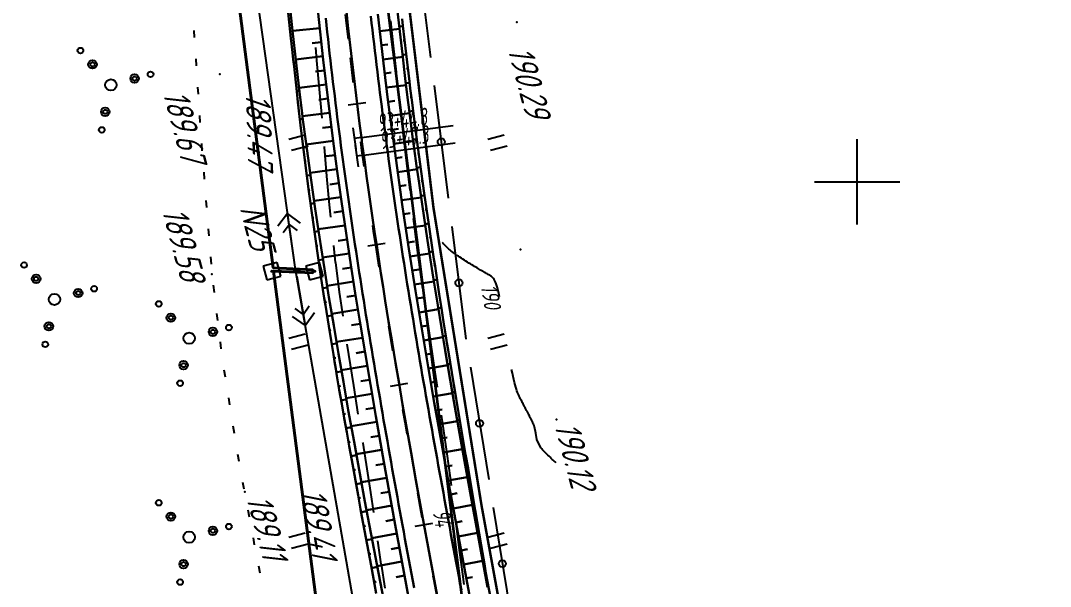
# Model space of a CAD drawing. Header units: millimetres. Extents: x -698 to 8131, y -704 to 4503.
# Drawn here: x 6388.2 to 6533.1, y 2403.9 to 2483.5 of the extents above; entities that cross this region are included whole.
import ezdxf

# ---------------------------------------------------------------- set-up
doc = ezdxf.new("R2010")
doc.units = ezdxf.units.MM
doc.linetypes.add('CONTI', pattern=[0])
doc.linetypes.add('STROT', pattern=[1.7, 0.5, -1.2])
for name, color, linetype, lineweight in [('10', 1, 'Continuous', 35), ('КОПИЯ_ОСЬ_13_ОТКОСЫ', 7, 'Continuous', 30), ('КОПИЯ_ОСЬ_ГРАНИЦЫ_ПОЛОС', 7, 'Continuous', 30), ('ОСЬ_ВЕРХ_ПОКРЫТИЯ_ГРАНИЦЫ_ПОЛОС', 7, 'Continuous', 30), ('ОСЬ_ВЕРХ_ПОКРЫТИЯ_ОСЬ', 1, 'Continuous', 30)]:
    doc.layers.add(name, color=color, linetype=linetype, lineweight=lineweight)
for name, color, linetype in [('_Ростелеком', 6, 'Continuous'), ('GOR_BDEFAULT', 212, 'CONTI'), ('NAD_MDEFAULT', 7, 'CONTI'), ('PI_OTDEFAULT', 172, 'CONTI'), ('PI_TTDEFAULT', 5, 'CONTI'), ('PLN_O', 7, 'CONTI'), ('SETKR', 2, 'CONTI'), ('SIT_LDEFAULT', 7, 'CONTI'), ('USLZNDEFAULT', 7, 'CONTI'), ('ZAPSKDEFAULT', 7, 'CONTI'), ('ОСЬ_ВЕРХ_ПОКРЫТИЯ_ОТКОСЫ', 7, 'Continuous'), ('ОСЬ_ВЕРХ_ПОКРЫТИЯ_ПИКЕТЫ', 1, 'Continuous'), ('ОСЬ_ВЕРХ_ПОКРЫТИЯ_РАЗБИВКА_КРИВ', 1, 'Continuous'), ('разметка', 7, 'Continuous')]:
    doc.layers.add(name, color=color, linetype=linetype)
doc.styles.add('eskd', font='isocpeui.ttf', dxfattribs={"width": 1.2})
doc.styles.add('SHRFT', font='isocpeui.ttf', dxfattribs={"width": 3.5})
doc.styles.get("Standard").update_dxf_attribs({"font": 'isocpeui.ttf'})
doc.styles.add('STYLE1', font='isocpeui.ttf', dxfattribs={"width": 0.9})
doc.linetypes.add('кабель_связи_проект.', pattern='A,10,-1,["/",STYLE1,S=3,R=0,X=0,Y=-1.5],-4.1', length=15.1)

# ---------------------------------------------------------------- blocks, each defined once
blk = doc.blocks.new('BL_333')
at = {"color": 0}
for p, q in [((0, -6), (0, 6)), ((-6, 0), (6, 0))]:
    blk.add_line(p, q, dxfattribs=at)
blk = doc.blocks.new('BL_2011')
at = {"color": 0}
for p, q in [((0, 0), (0, 2.4)), ((1.6, 0), (1.6, 2.4))]:
    blk.add_line(p, q, dxfattribs=at)
blk = doc.blocks.new('BL_2010')
at = {"color": 0}
for centre, radius in [((0, 5.78), 0.4), ((0, 3.46), 0.6), ((0, 3.46), 0.3), ((0, 0), 0.8), ((-3.46, -1.74), 0.6), ((-3.46, -1.74), 0.3), ((3.46, -1.74), 0.6), ((3.46, -1.74), 0.3), ((-5.78, -2.88), 0.4), ((5.78, -2.88), 0.4)]:
    blk.add_circle(centre, radius, dxfattribs=at)
blk = doc.blocks.new('BL_27')
at = {"color": 0}
for p, q in [((1, 1), (-1, 1)), ((-1, 1), (-1, -1)), ((1, -1), (1, 1)), ((-1, -1), (1, -1))]:
    blk.add_line(p, q, dxfattribs=at)
blk.add_circle((0, 0), 0.1, dxfattribs=at)

msp = doc.modelspace()

# ---------------------------------------------------------------- linework, layer by layer
at = {"layer": '10'}
for points in [[(6666.69, 1908.75), (6637.91, 1968.66), (6647.24, 1972.64), (6625.66, 2020.81), (6574.69, 2125.59), (6565.51, 2122.32), (6532.41, 2186.6), (6489.75, 2269.23), (6472.94, 2312.3), (6470.3, 2322.39), (6451.22, 2395.27), (6436.64, 2511.21), (6433.62, 2570.53), (6430.24, 2649.38)], [(6456.56, 2297.14), (6462, 2298.09), (6461.93, 2298.54), (6456.4, 2297.56), (6453.03, 2305.76), (6430.45, 2396.95), (6423.81, 2448.28), (6429.31, 2448.02), (6429.33, 2448.47), (6423.75, 2448.74), (6417.32, 2498.4), (6417.32, 2498.4), (6413.31, 2569.11), (6423.14, 2569.92), (6419.55, 2608.35)], [(6419.55, 2608.35), (6423.14, 2569.92), (6413.31, 2569.11), (6417.32, 2498.4), (6417.32, 2498.4), (6423.75, 2448.74), (6429.33, 2448.47), (6429.31, 2448.02), (6423.81, 2448.28), (6430.45, 2396.95), (6453.03, 2305.76), (6456.4, 2297.56), (6461.93, 2298.54), (6462, 2298.09), (6456.56, 2297.14), (6475.06, 2252.04)]]:
    msp.add_lwpolyline(points, dxfattribs=at)
at = {"layer": '_Ростелеком', "linetype": 'кабель_связи_проект.', "ltscale": 0.25}
msp.add_lwpolyline([(6672.52, 1911.19, 0.35, 0.35, 0), (6655.74, 1945.11, 0.35, 0.35, 0), (6643.12, 1970.84, 0.35, 0.35, 0), (6634.13, 1996.98, 0.35, 0.35, 0), (6619.46, 2027.85, 0.35, 0.35, 0), (6600.55, 2066.98, 0.35, 0.35, 0), (6586.81, 2094.74, 0.35, 0.35, 0), (6568.71, 2123.46, 0.35, 0.35, 0), (6553.88, 2153.14, 0.35, 0.35, 0), (6537.88, 2184.98, 0.35, 0.35, 0), (6524.26, 2212.44, 0.35, 0.35, 0), (6508.98, 2242.27, 0.35, 0.35, 0), (6496.85, 2266.47, 0.35, 0.35, 0), (6474.95, 2317.9, 0.35, 0.35, 0), (6465.47, 2351.54, 0.35, 0.35, 0), (6459.37, 2380.69, 0.35, 0.35, 0), (6453.06, 2415.3, 0.35, 0.35, 0), (6446.3, 2457.2, 0.35, 0.35, 0), (6441.7, 2495.22, 0.35, 0.35, 0), (6438.79, 2530.34, 0.35, 0.35, 0), (6435.76, 2573.92, 0.35, 0.35, 0), (6434.32, 2613.01, 0.35, 0.35, 0)], format="xyseb", dxfattribs=at)
at = {"layer": 'GOR_BDEFAULT', "color": 212, "elevation": 190, "flags": 128}
for points in [[(6455.59, 2444.64), (6455.49, 2445.12), (6455.39, 2445.54), (6455.29, 2445.91), (6455.2, 2446.22), (6455.11, 2446.5), (6455.01, 2446.73), (6454.92, 2446.92), (6454.84, 2447.09), (6454.75, 2447.22), (6454.66, 2447.34), (6454.56, 2447.43), (6454.47, 2447.51), (6454.38, 2447.58), (6454.28, 2447.64), (6454.18, 2447.7), (6454.08, 2447.76), (6453.97, 2447.82), (6453.86, 2447.89), (6453.74, 2447.95), (6453.62, 2448.02), (6453.5, 2448.1), (6453.37, 2448.17), (6453.23, 2448.26), (6453.09, 2448.34), (6452.94, 2448.43), (6452.78, 2448.52), (6452.62, 2448.62), (6452.45, 2448.72), (6452.28, 2448.82), (6452.09, 2448.93), (6451.9, 2449.05), (6451.7, 2449.17), (6451.5, 2449.29), (6451.29, 2449.42), (6451.08, 2449.55), (6450.86, 2449.68), (6450.65, 2449.82), (6450.44, 2449.96), (6450.22, 2450.09), (6450.02, 2450.23), (6449.81, 2450.37), (6449.61, 2450.5), (6449.42, 2450.64), (6449.24, 2450.77), (6449.06, 2450.9), (6448.9, 2451.02), (6448.75, 2451.15), (6448.6, 2451.27), (6448.47, 2451.38), (6448.34, 2451.49), (6448.23, 2451.6), (6448.12, 2451.7), (6448.02, 2451.8), (6447.93, 2451.89), (6447.85, 2451.98), (6447.78, 2452.06), (6447.71, 2452.14), (6447.65, 2452.2), (6447.6, 2452.27), (6447.55, 2452.32)], [(6463.54, 2421.31), (6463.42, 2421.41), (6463.3, 2421.52), (6463.16, 2421.65), (6463.02, 2421.78), (6462.87, 2421.92), (6462.72, 2422.07), (6462.56, 2422.21), (6462.4, 2422.37), (6462.24, 2422.52), (6462.09, 2422.67), (6461.94, 2422.82), (6461.79, 2422.97), (6461.66, 2423.11), (6461.53, 2423.25), (6461.42, 2423.38), (6460.82, 2424.58), (6460.72, 2425.45), (6460.53, 2426.34), (6460.51, 2426.4), (6460.49, 2426.47), (6460.47, 2426.53), (6460.44, 2426.59), (6460.42, 2426.65), (6460.39, 2426.71), (6460.36, 2426.78), (6460.33, 2426.84), (6460.3, 2426.91), (6460.27, 2426.97), (6460.24, 2427.04), (6460.21, 2427.11), (6460.17, 2427.18), (6460.14, 2427.25), (6460.1, 2427.32), (6460.07, 2427.39), (6460.03, 2427.46), (6459.99, 2427.54), (6459.95, 2427.62), (6459.91, 2427.69), (6459.87, 2427.77), (6459.83, 2427.86), (6459.79, 2427.94), (6459.74, 2428.02), (6459.7, 2428.11), (6459.65, 2428.2), (6459.61, 2428.29), (6459.56, 2428.38), (6459.51, 2428.47), (6459.46, 2428.56), (6459.41, 2428.66), (6459.36, 2428.76), (6459.31, 2428.86), (6459.25, 2428.96), (6459.2, 2429.07), (6459.14, 2429.17), (6459.08, 2429.28), (6459.02, 2429.39), (6458.96, 2429.51), (6458.9, 2429.62), (6458.84, 2429.74), (6458.78, 2429.86), (6458.71, 2429.99), (6458.64, 2430.11), (6458.58, 2430.24), (6458.51, 2430.37), (6458.44, 2430.51), (6458.36, 2430.66), (6458.29, 2430.82), (6458.21, 2431), (6458.13, 2431.2), (6458.05, 2431.42), (6457.97, 2431.67), (6457.88, 2431.95), (6457.79, 2432.26), (6457.7, 2432.61), (6457.6, 2433), (6457.51, 2433.43), (6457.4, 2433.92), (6457.3, 2434.45)]]:
    msp.add_lwpolyline(points, dxfattribs=at)
at = {"layer": 'PI_TTDEFAULT', "color": 5}
for p in [(6458.04, 2483.34, 190.29), (6416.22, 2476, 189.67), (6458.54, 2451.31, 190.08), (6415.11, 2447.86, 189.58), (6423.58, 2448.27, 189.59), (6463.59, 2427.41, 190.12), (6419.75, 2417.19, 189.11)]:
    msp.add_point(p, dxfattribs=at)
at = {"layer": 'PLN_O'}
for p, q in [((6443.9, 2494.25), (6445.89, 2478.37)), ((6446.39, 2474.41), (6448.38, 2458.53)), ((6448.88, 2454.56), (6450.87, 2438.68)), ((6451.51, 2434.75), (6454.07, 2418.96)), ((6454.71, 2415), (6457.27, 2399.21))]:
    msp.add_line(p, q, dxfattribs=at)
for centre in [(6447.39, 2466.47), (6449.88, 2446.62), (6452.79, 2426.85), (6455.99, 2407.1)]:
    msp.add_circle(centre, 0.5, dxfattribs=at)
at = {"layer": 'SIT_LDEFAULT', "color": 7}
for p, q in [((6426.89, 2448.49), (6418.7, 2506.88)), ((6412.58, 2482.17), (6412.65, 2481.17)), ((6440.63, 2480.4), (6440.29, 2483.51)), ((6429.68, 2479.76), (6429.86, 2477.94)), ((6441.08, 2476.27), (6440.63, 2480.4)), ((6412.84, 2478.18), (6412.91, 2477.18)), ((6429.86, 2477.94), (6430.23, 2473.87)), ((6413.11, 2474.19), (6413.18, 2473.19)), ((6430.23, 2473.87), (6430.58, 2469.8)), ((6413.37, 2470.2), (6413.44, 2469.2)), ((6442.55, 2463.48), (6442.05, 2467.77)), ((6413.65, 2466.22), (6413.73, 2465.22)), ((6430.91, 2465.81), (6430.92, 2465.73)), ((6430.92, 2465.73), (6431.26, 2461.66)), ((6443.02, 2459.66), (6442.55, 2463.48)), ((6413.97, 2462.23), (6414.05, 2461.23)), ((6431.26, 2461.66), (6431.63, 2457.59)), ((6414.29, 2458.24), (6414.37, 2457.24)), ((6431.63, 2457.59), (6431.8, 2455.85)), ((6425.78, 2456.41), (6424.42, 2454.61)), ((6426.75, 2449.48), (6425.78, 2456.41)), ((6427.59, 2455.05), (6425.78, 2456.41)), ((6425.15, 2453.7), (6426, 2454.83)), ((6426, 2454.83), (6427.13, 2453.98)), ((6443.59, 2455), (6443.51, 2455.69)), ((6444.12, 2450.89), (6443.59, 2455)), ((6414.6, 2454.25), (6414.68, 2453.25)), ((6432.22, 2451.87), (6432.49, 2449.47)), ((6414.92, 2450.27), (6415, 2449.27)), ((6444.68, 2446.76), (6444.12, 2450.89)), ((6432.5, 2449.47), (6433.05, 2445.3)), ((6423.58, 2448.27), (6427.58, 2448.26)), ((6436.06, 2395.9), (6426.89, 2448.49)), ((6427.06, 2447.5), (6428.26, 2440.61)), ((6415.3, 2446.28), (6415.42, 2445.29)), ((6444.81, 2445.77), (6444.67, 2446.76)), ((6433.05, 2445.3), (6433.53, 2441.96)), ((6427.99, 2442.19), (6426.83, 2443)), ((6428.8, 2443.34), (6427.99, 2442.19)), ((6415.79, 2442.31), (6415.91, 2441.32)), ((6426.41, 2441.91), (6428.26, 2440.61)), ((6428.26, 2440.61), (6429.57, 2442.46)), ((6445.91, 2438.25), (6445.39, 2441.83)), ((6416.28, 2438.34), (6416.4, 2437.35)), ((6434.12, 2438), (6434.34, 2436.55)), ((6446.54, 2434.04), (6445.91, 2438.25)), ((6434.34, 2436.55), (6435.03, 2432.19)), ((6416.82, 2434.38), (6416.98, 2433.39)), ((6446.86, 2431.92), (6446.54, 2434.04)), ((6435.03, 2432.19), (6435.68, 2428.13)), ((6417.45, 2430.43), (6417.61, 2429.44)), ((6447.73, 2426.12), (6447.45, 2427.98)), ((6418.08, 2426.48), (6418.24, 2425.49)), ((6448.24, 2422.56), (6447.73, 2426.12)), ((6436.32, 2424.17), (6436.34, 2424.04)), ((6436.34, 2424.04), (6436.91, 2420.46)), ((6418.72, 2422.52), (6418.9, 2421.54)), ((6448.7, 2419.18), (6448.24, 2422.56)), ((6436.91, 2420.46), (6437.42, 2417.1)), ((6419.45, 2418.59), (6419.63, 2417.61)), ((6448.84, 2418.08), (6448.7, 2419.18)), ((6437.42, 2417.1), (6437.84, 2414.29)), ((6420.18, 2414.66), (6420.36, 2413.68)), ((6449.53, 2412.39), (6449.32, 2414.1)), ((6449.96, 2409), (6449.53, 2412.39)), ((6420.91, 2410.72), (6421.09, 2409.74)), ((6438.41, 2410.33), (6438.91, 2407.01)), ((6450.41, 2405.62), (6449.96, 2409)), ((6421.68, 2406.8), (6421.88, 2405.82)), ((6438.92, 2407.01), (6439.45, 2403.65)), ((6450.62, 2404.18), (6450.41, 2405.62))]:
    msp.add_line(p, q, dxfattribs=at)
at = {"layer": 'КОПИЯ_ОСЬ_13_ОТКОСЫ'}
for points in [[(6429.65, 2488.53), (6430.2, 2483.29), (6430.79, 2478.04), (6431.47, 2472.3), (6432.19, 2466.57), (6432.76, 2462.33), (6433.35, 2458.1), (6434, 2453.62), (6434.68, 2449.15), (6435.3, 2445.18), (6435.93, 2441.22), (6436.67, 2436.76), (6437.42, 2432.31), (6438.18, 2427.86), (6439.31, 2421.44), (6440.82, 2413.06), (6443.54, 2398.3)], [(6441.06, 2486.46), (6441.92, 2478.82), (6442.33, 2475.38), (6442.66, 2472.73), (6442.89, 2470.96), (6443.37, 2467.2), (6443.59, 2465.56), (6443.93, 2463.11), (6444.27, 2460.66), (6444.7, 2457.71), (6445.47, 2452.57), (6446.26, 2447.42), (6446.89, 2443.5), (6447.94, 2437.12), (6449.03, 2430.76), (6450.23, 2423.89), (6451.73, 2415.56), (6453.9, 2403.78)], [(6441.06, 2486.46), (6441.92, 2478.82), (6442.33, 2475.38), (6442.66, 2472.73), (6442.89, 2470.96), (6443.37, 2467.2), (6443.59, 2465.56), (6443.93, 2463.11), (6444.27, 2460.66), (6444.7, 2457.71), (6445.47, 2452.57), (6446.26, 2447.42), (6446.89, 2443.5), (6447.94, 2437.12), (6449.03, 2430.76), (6450.23, 2423.89), (6451.73, 2415.56), (6453.9, 2403.78)], [(6425.8, 2485.1), (6426.23, 2481.08), (6426.45, 2479.07), (6426.57, 2478.07), (6426.68, 2477.06), (6427.06, 2473.55), (6427.22, 2472.04), (6427.69, 2468.02), (6428.14, 2464.34), (6428.24, 2463.5), (6428.77, 2459.49), (6429.31, 2455.48), (6430.01, 2450.48), (6430.3, 2448.48), (6430.92, 2444.49), (6431.09, 2443.5), (6431.56, 2440.51), (6431.89, 2438.52), (6432.22, 2436.53), (6432.38, 2435.54), (6432.56, 2434.54), (6432.72, 2433.55), (6433.05, 2431.57), (6433.23, 2430.57), (6433.4, 2429.58), (6433.74, 2427.6), (6434.1, 2425.62), (6434.44, 2423.64), (6434.8, 2421.66), (6435.69, 2416.72), (6436.05, 2414.75), (6436.23, 2413.76), (6436.41, 2412.77), (6436.6, 2411.78), (6436.96, 2409.81), (6437.33, 2407.84), (6437.51, 2406.85), (6438.26, 2402.92)], [(6426.06, 2486.14), (6426.48, 2482.12), (6426.98, 2477.61), (6427.51, 2473.09), (6427.78, 2470.88), (6427.94, 2469.58), (6428.33, 2466.57), (6429.08, 2461.06), (6429.66, 2457.06), (6430.26, 2453.07), (6430.49, 2451.57), (6430.96, 2448.58), (6431.6, 2444.6), (6432.26, 2440.62), (6432.93, 2436.65), (6433.62, 2432.68), (6434.32, 2428.72), (6435.12, 2424.27), (6436.66, 2415.87), (6438.14, 2407.99), (6440.84, 2393.83)], [(6426.06, 2486.14), (6426.48, 2482.12), (6426.98, 2477.61), (6427.51, 2473.09), (6427.78, 2470.88), (6427.94, 2469.58), (6428.33, 2466.57), (6429.08, 2461.06), (6429.66, 2457.06), (6430.26, 2453.07), (6430.49, 2451.57), (6430.96, 2448.58), (6431.6, 2444.6), (6432.26, 2440.62), (6432.93, 2436.65), (6433.62, 2432.68), (6434.32, 2428.72), (6435.12, 2424.27), (6436.66, 2415.87), (6438.14, 2407.99), (6440.84, 2393.83)], [(6438.47, 2484.43), (6438.98, 2479.98), (6439.51, 2475.54), (6439.9, 2472.38), (6440.26, 2469.62), (6440.85, 2465.19), (6441.96, 2457.32), (6442.85, 2451.41), (6443.78, 2445.52), (6444.71, 2439.87), (6445.66, 2434.22), (6446.42, 2429.8), (6447.29, 2424.89), (6448.53, 2418.02), (6450.24, 2408.69), (6453.99, 2388.65)], [(6441.9, 2483.8), (6442.01, 2482.82), (6442.22, 2480.85), (6442.45, 2478.88), (6442.92, 2474.95), (6443.04, 2473.97), (6443.28, 2472.01), (6443.53, 2470.04), (6444, 2466.45), (6444.37, 2463.67), (6444.99, 2459.26), (6445.63, 2454.85), (6446.21, 2450.93), (6446.37, 2449.95), (6446.52, 2448.97), (6446.8, 2447), (6447.12, 2445.04), (6447.41, 2443.08), (6447.57, 2442.1), (6447.73, 2441.12), (6448.04, 2439.16), (6448.2, 2438.18), (6448.36, 2437.2), (6449.16, 2432.29), (6449.49, 2430.33), (6449.81, 2428.37), (6450.16, 2426.41), (6450.48, 2424.44), (6450.82, 2422.48), (6451.16, 2420.52), (6452.16, 2414.62), (6452.99, 2409.7), (6453.51, 2406.75), (6453.68, 2405.77), (6454.79, 2399.88)], [(6430.29, 2482.49), (6426.49, 2482.08)], [(6438.74, 2482.06), (6441.51, 2482.38)], [(6442.02, 2482.75), (6441.48, 2482.69)], [(6426.18, 2481.59), (6426.54, 2481.63)], [(6442.23, 2480.76), (6442.05, 2480.74)], [(6426.4, 2479.6), (6426.52, 2479.62)], [(6430.51, 2480.5), (6429.24, 2480.36)], [(6438.97, 2480.08), (6439.89, 2480.18)], [(6430.73, 2478.52), (6426.93, 2478.08)], [(6439.2, 2478.09), (6441.97, 2478.42)], [(6442.46, 2478.77), (6441.94, 2478.71)], [(6426.62, 2477.62), (6426.98, 2477.66)], [(6430.96, 2476.53), (6429.7, 2476.38)], [(6442.7, 2476.79), (6442.52, 2476.77)], [(6426.83, 2475.63), (6426.95, 2475.64)], [(6439.44, 2476.1), (6440.36, 2476.22)], [(6427.05, 2473.64), (6427.44, 2473.68)], [(6431.2, 2474.54), (6427.39, 2474.09)], [(6439.69, 2474.12), (6442.45, 2474.46)], [(6442.93, 2474.8), (6442.41, 2474.74)], [(6431.44, 2472.56), (6430.17, 2472.4)], [(6439.94, 2472.13), (6440.86, 2472.25)], [(6443.18, 2472.82), (6443.01, 2472.8)], [(6427.27, 2471.65), (6427.4, 2471.67)], [(6431.68, 2470.57), (6427.88, 2470.1)], [(6440.19, 2470.15), (6442.94, 2470.51)], [(6443.43, 2470.83), (6442.91, 2470.77)], [(6427.5, 2469.66), (6427.93, 2469.71)], [(6427.73, 2467.68), (6427.87, 2467.7)], [(6431.93, 2468.59), (6430.67, 2468.43)], [(6440.45, 2468.17), (6441.37, 2468.29)], [(6443.69, 2468.85), (6443.51, 2468.83)], [(6432.19, 2466.6), (6428.39, 2466.11)], [(6440.72, 2466.18), (6443.46, 2466.55)], [(6443.95, 2466.87), (6443.43, 2466.8)], [(6427.97, 2465.69), (6428.44, 2465.75)], [(6444.21, 2464.88), (6444.04, 2464.86)], [(6428.22, 2463.71), (6428.37, 2463.73)], [(6432.45, 2464.62), (6431.19, 2464.45)], [(6440.99, 2464.2), (6441.9, 2464.33)], [(6432.72, 2462.64), (6428.93, 2462.12)], [(6441.27, 2462.22), (6444, 2462.61)], [(6444.48, 2462.9), (6443.97, 2462.83)], [(6428.47, 2461.72), (6428.98, 2461.79)], [(6432.99, 2460.66), (6431.73, 2460.48)], [(6441.55, 2460.24), (6442.46, 2460.37)], [(6444.76, 2460.92), (6444.59, 2460.9)], [(6428.73, 2459.74), (6428.9, 2459.76)], [(6445.03, 2458.94), (6444.53, 2458.87)], [(6429, 2457.76), (6429.54, 2457.83)], [(6433.27, 2458.68), (6429.5, 2458.15)], [(6441.83, 2458.26), (6444.56, 2458.65)], [(6433.55, 2456.7), (6432.3, 2456.52)], [(6442.11, 2456.28), (6443.03, 2456.42)], [(6445.32, 2456.96), (6445.15, 2456.94)], [(6429.27, 2455.78), (6429.45, 2455.8)], [(6433.84, 2454.72), (6430.09, 2454.17)], [(6442.41, 2454.31), (6445.14, 2454.72)], [(6445.61, 2454.98), (6445.11, 2454.91)], [(6429.55, 2453.8), (6430.13, 2453.88)], [(6429.82, 2451.82), (6430.02, 2451.84)], [(6434.13, 2452.74), (6432.89, 2452.55)], [(6442.71, 2452.33), (6443.62, 2452.47)], [(6445.9, 2453), (6445.74, 2452.98)], [(6434.43, 2450.76), (6430.7, 2450.2)], [(6443.02, 2450.35), (6445.74, 2450.77)], [(6446.2, 2451.03), (6445.71, 2450.95)], [(6430.1, 2449.84), (6430.75, 2449.93)], [(6434.74, 2448.79), (6433.49, 2448.59)], [(6446.51, 2449.05), (6446.34, 2449.03)], [(6430.4, 2447.86), (6430.61, 2447.89)], [(6443.33, 2448.38), (6444.23, 2448.52)], [(6430.71, 2445.88), (6431.38, 2445.99)], [(6435.04, 2446.81), (6431.34, 2446.23)], [(6443.64, 2446.4), (6446.36, 2446.83)], [(6446.79, 2447.07), (6446.33, 2447)], [(6435.35, 2444.83), (6434.12, 2444.64)], [(6443.96, 2444.43), (6444.86, 2444.57)], [(6447.11, 2445.1), (6446.95, 2445.07)], [(6431.02, 2443.91), (6431.24, 2443.94)], [(6447.41, 2443.12), (6446.96, 2443.05)], [(6431.34, 2441.93), (6432.03, 2442.04)], [(6435.67, 2442.86), (6431.99, 2442.27)], [(6444.28, 2442.45), (6446.99, 2442.9)], [(6435.99, 2440.88), (6434.76, 2440.68)], [(6444.6, 2440.48), (6445.51, 2440.63)], [(6447.73, 2441.14), (6447.58, 2441.12)], [(6431.65, 2439.96), (6431.88, 2440)], [(6436.31, 2438.91), (6432.65, 2438.31)], [(6444.93, 2438.51), (6447.64, 2438.96)], [(6448.04, 2439.17), (6447.61, 2439.1)], [(6431.98, 2437.98), (6432.69, 2438.1)], [(6448.36, 2437.2), (6448.22, 2437.17)], [(6432.3, 2436.01), (6432.54, 2436.05)], [(6436.64, 2436.94), (6435.42, 2436.74)], [(6445.26, 2436.53), (6446.17, 2436.69)], [(6436.97, 2434.96), (6433.33, 2434.35)], [(6445.6, 2434.56), (6448.3, 2435.02)], [(6448.68, 2435.22), (6448.27, 2435.15)], [(6432.64, 2434.04), (6433.37, 2434.16)], [(6437.3, 2432.99), (6436.09, 2432.79)], [(6449, 2433.25), (6448.87, 2433.22)], [(6432.97, 2432.07), (6433.21, 2432.11)], [(6445.94, 2432.59), (6446.84, 2432.75)], [(6433.31, 2430.1), (6434.05, 2430.23)], [(6437.64, 2431.02), (6434.02, 2430.4)], [(6446.28, 2430.62), (6448.97, 2431.09)], [(6449.33, 2431.27), (6448.95, 2431.21)], [(6437.98, 2429.05), (6436.77, 2428.84)], [(6446.63, 2428.65), (6447.52, 2428.81)], [(6449.66, 2429.3), (6449.53, 2429.28)], [(6433.65, 2428.12), (6433.9, 2428.17)], [(6438.32, 2427.08), (6434.73, 2426.45)], [(6446.97, 2426.68), (6449.66, 2427.15)], [(6450, 2427.33), (6449.64, 2427.27)], [(6434, 2426.16), (6434.76, 2426.29)], [(6434.34, 2424.18), (6434.6, 2424.23)], [(6438.67, 2425.11), (6437.47, 2424.9)], [(6447.32, 2424.71), (6448.22, 2424.87)], [(6450.33, 2425.36), (6450.21, 2425.34)], [(6439.01, 2423.14), (6435.44, 2422.51)], [(6447.68, 2422.74), (6450.35, 2423.22)], [(6450.66, 2423.39), (6450.33, 2423.33)], [(6434.7, 2422.22), (6435.47, 2422.36)], [(6451.01, 2421.42), (6450.9, 2421.4)], [(6435.05, 2420.25), (6435.31, 2420.29)], [(6439.36, 2421.17), (6438.17, 2420.96)], [(6448.03, 2420.77), (6448.92, 2420.93)], [(6435.41, 2418.28), (6436.19, 2418.42)], [(6439.72, 2419.2), (6436.17, 2418.56)], [(6448.39, 2418.81), (6451.06, 2419.29)], [(6451.34, 2419.44), (6451.04, 2419.39)], [(6440.07, 2417.23), (6438.89, 2417.02)], [(6448.75, 2416.84), (6449.64, 2417)], [(6451.67, 2417.47), (6451.57, 2417.45)], [(6435.76, 2416.31), (6436.03, 2416.36)], [(6452.01, 2415.5), (6451.75, 2415.46)], [(6436.13, 2414.34), (6436.92, 2414.49)], [(6440.42, 2415.27), (6436.9, 2414.63)], [(6449.11, 2414.87), (6451.77, 2415.36)], [(6440.78, 2413.3), (6439.6, 2413.09)], [(6449.47, 2412.9), (6450.36, 2413.07)], [(6452.34, 2413.53), (6452.26, 2413.51)], [(6436.48, 2412.38), (6436.75, 2412.43)], [(6441.14, 2411.33), (6437.63, 2410.68)], [(6449.83, 2410.94), (6452.49, 2411.43)], [(6452.68, 2411.56), (6452.47, 2411.52)], [(6436.85, 2410.41), (6437.66, 2410.56)], [(6437.21, 2408.44), (6437.48, 2408.5)], [(6441.5, 2409.36), (6440.33, 2409.15)], [(6450.19, 2408.97), (6451.08, 2409.13)], [(6453.02, 2409.58), (6452.95, 2409.57)], [(6441.86, 2407.4), (6438.38, 2406.75)], [(6450.56, 2407), (6453.21, 2407.5)], [(6453.36, 2407.61), (6453.2, 2407.59)], [(6437.58, 2406.48), (6438.4, 2406.63)], [(6442.23, 2405.43), (6441.06, 2405.22)], [(6453.71, 2405.64), (6453.65, 2405.63)], [(6437.95, 2404.51), (6438.23, 2404.57)], [(6450.93, 2405.04), (6451.81, 2405.2)]]:
    msp.add_lwpolyline(points, dxfattribs=at)
at = {"layer": 'КОПИЯ_ОСЬ_ГРАНИЦЫ_ПОЛОС'}
msp.add_lwpolyline([(6450.22, 2403.37), (6450.03, 2404.35), (6449.85, 2405.32), (6449.67, 2406.3), (6449.49, 2407.28), (6449.31, 2408.26), (6449.13, 2409.24), (6448.94, 2410.21), (6448.76, 2411.19), (6448.58, 2412.17), (6448.4, 2413.15), (6448.22, 2414.13), (6448.04, 2415.11), (6447.87, 2416.08), (6447.69, 2417.06), (6447.51, 2418.04), (6447.33, 2419.02), (6447.15, 2420), (6446.98, 2420.97), (6446.8, 2421.95), (6446.63, 2422.93), (6446.45, 2423.91), (6446.28, 2424.89), (6446.1, 2425.87), (6445.93, 2426.84), (6445.76, 2427.82), (6445.58, 2428.8), (6445.41, 2429.78), (6445.24, 2430.76), (6445.07, 2431.74), (6444.9, 2432.71), (6444.73, 2433.69), (6444.57, 2434.67), (6444.4, 2435.65), (6444.23, 2436.63), (6444.07, 2437.61), (6443.9, 2438.59), (6443.74, 2439.57), (6443.58, 2440.55), (6443.42, 2441.53), (6443.26, 2442.51), (6443.1, 2443.48), (6442.94, 2444.46), (6442.78, 2445.44), (6442.62, 2446.42), (6442.47, 2447.4), (6442.31, 2448.38), (6442.16, 2449.36), (6442, 2450.34), (6441.85, 2451.32), (6441.7, 2452.3), (6441.55, 2453.28), (6441.4, 2454.26), (6441.26, 2455.25), (6441.11, 2456.23), (6440.97, 2457.21), (6440.82, 2458.19), (6440.68, 2459.17), (6440.54, 2460.15), (6440.4, 2461.13), (6440.26, 2462.11), (6440.13, 2463.1), (6439.99, 2464.08), (6439.86, 2465.06), (6439.75, 2465.88), (6439.64, 2466.7), (6439.53, 2467.52), (6439.4, 2468.5), (6439.27, 2469.48), (6439.14, 2470.46), (6439.02, 2471.44), (6438.89, 2472.42), (6438.77, 2473.4), (6438.65, 2474.38), (6438.53, 2475.36), (6438.41, 2476.34), (6438.29, 2477.32), (6438.17, 2478.3), (6438.05, 2479.28), (6437.94, 2480.26), (6437.83, 2481.24), (6437.71, 2482.22), (6437.6, 2483.2), (6437.49, 2484.18)], dxfattribs=at)
at = {"layer": 'ОСЬ_ВЕРХ_ПОКРЫТИЯ_ГРАНИЦЫ_ПОЛОС'}
for points in [[(6429.65, 2488.53), (6430.2, 2483.29), (6430.79, 2478.04), (6431.47, 2472.3), (6432.19, 2466.57), (6432.76, 2462.33), (6433.35, 2458.1), (6434, 2453.62), (6434.68, 2449.15), (6435.3, 2445.18), (6435.93, 2441.22), (6436.67, 2436.76), (6437.42, 2432.31), (6438.18, 2427.86), (6439.31, 2421.44), (6440.82, 2413.06), (6443.54, 2398.3)], [(6443.56, 2403.68), (6443.38, 2404.67), (6443.2, 2405.65), (6443.01, 2406.64), (6442.83, 2407.62), (6442.65, 2408.6), (6442.47, 2409.59), (6442.29, 2410.57), (6442.11, 2411.56), (6441.93, 2412.54), (6441.75, 2413.52), (6441.57, 2414.51), (6441.4, 2415.49), (6441.22, 2416.48), (6441.04, 2417.46), (6440.86, 2418.45), (6440.69, 2419.43), (6440.51, 2420.42), (6440.33, 2421.4), (6440.16, 2422.39), (6439.98, 2423.38), (6439.81, 2424.36), (6439.64, 2425.35), (6439.46, 2426.34), (6439.29, 2427.32), (6439.12, 2428.31), (6438.95, 2429.3), (6438.78, 2430.28), (6438.61, 2431.27), (6438.44, 2432.26), (6438.27, 2433.25), (6438.11, 2434.23), (6437.94, 2435.22), (6437.77, 2436.21), (6437.61, 2437.2), (6437.44, 2438.19), (6437.28, 2439.18), (6437.12, 2440.16), (6436.96, 2441.15), (6436.8, 2442.14), (6436.64, 2443.13), (6436.48, 2444.12), (6436.32, 2445.11), (6436.17, 2446.1), (6436.01, 2447.09), (6435.86, 2448.09), (6435.7, 2449.08), (6435.55, 2450.07), (6435.4, 2451.06), (6435.25, 2452.05), (6435.1, 2453.04), (6434.95, 2454.04), (6434.81, 2455.03), (6434.66, 2456.02), (6434.52, 2457.01), (6434.37, 2458.01), (6434.23, 2459), (6434.09, 2459.99), (6433.95, 2460.99), (6433.82, 2461.98), (6433.68, 2462.98), (6433.55, 2463.97), (6433.41, 2464.97), (6433.28, 2465.96), (6433.15, 2466.96), (6433.02, 2467.95), (6432.89, 2468.95), (6432.77, 2469.94), (6432.64, 2470.94), (6432.52, 2471.94), (6432.4, 2472.93), (6432.28, 2473.93), (6432.16, 2474.93), (6432.04, 2475.92), (6431.92, 2476.92), (6431.81, 2477.92), (6431.69, 2478.91), (6431.58, 2479.91), (6431.47, 2480.91), (6431.36, 2481.9), (6431.25, 2482.9), (6431.14, 2483.9)], [(6438.47, 2484.43), (6438.98, 2479.98), (6439.51, 2475.54), (6439.9, 2472.38), (6440.26, 2469.62), (6440.85, 2465.19), (6441.96, 2457.32), (6442.85, 2451.41), (6443.78, 2445.52), (6444.71, 2439.87), (6445.66, 2434.22), (6446.42, 2429.8), (6447.29, 2424.89), (6448.53, 2418.02), (6450.24, 2408.69), (6453.99, 2388.65)]]:
    msp.add_lwpolyline(points, dxfattribs=at)
at = {"layer": 'ОСЬ_ВЕРХ_ПОКРЫТИЯ_ОСЬ'}
msp.add_lwpolyline([(6434.06, 2484.81), (6434.27, 2482.84), (6434.49, 2480.87), (6434.71, 2478.9), (6434.94, 2476.93), (6435.18, 2474.96), (6435.41, 2472.99), (6435.66, 2471.02), (6435.91, 2469.05), (6436.16, 2467.09), (6436.16, 2467.09, 0.0009), (6436.49, 2464.59), (6436.49, 2464.59), (6436.62, 2463.61), (6436.89, 2461.66), (6437.16, 2459.71), (6437.44, 2457.75), (6437.72, 2455.8), (6438.01, 2453.85), (6438.31, 2451.9), (6438.6, 2449.95), (6438.9, 2448), (6439.21, 2446.06), (6439.52, 2444.11), (6439.99, 2441.19), (6440.47, 2438.27), (6440.96, 2435.35), (6441.45, 2432.44), (6441.95, 2429.52), (6442.46, 2426.61), (6443.15, 2422.72), (6443.84, 2418.84), (6444.72, 2413.99), (6445.78, 2408.17), (6448.11, 2395.57)], format="xyb", dxfattribs=at)
at = {"layer": 'ОСЬ_ВЕРХ_ПОКРЫТИЯ_ОТКОСЫ'}
msp.add_lwpolyline([(6439.51, 2475.57), (6439.51, 2475.54), (6439.9, 2472.38), (6440.26, 2469.62), (6440.85, 2465.19), (6441.96, 2457.32), (6442.85, 2451.41), (6443.78, 2445.52), (6444.71, 2439.87), (6445.66, 2434.22), (6446.42, 2429.8), (6447.29, 2424.89), (6448.53, 2418.02), (6450.24, 2408.69), (6453.99, 2388.65)], dxfattribs=at)
at = {"layer": 'ОСЬ_ВЕРХ_ПОКРЫТИЯ_ПИКЕТЫ'}
for p, q in [((6434.31, 2471.69), (6436.79, 2472)), ((6437.05, 2451.85), (6439.52, 2452.22)), ((6440.25, 2432.08), (6442.71, 2432.5)), ((6443.74, 2412.37), (6446.2, 2412.82)), ((6443.74, 2412.37), (6446.2, 2412.82))]:
    msp.add_line(p, q, dxfattribs=at)
at = {"layer": 'ОСЬ_ВЕРХ_ПОКРЫТИЯ_РАЗБИВКА_КРИВ'}
for p, q in [((6434.97, 2468.44), (6435.36, 2465.47)), ((6436.16, 2467.09), (6449.05, 2468.77)), ((6436.16, 2467.09), (6435.17, 2466.96)), ((6436.49, 2464.59), (6449.37, 2466.32)), ((6435.3, 2465.94), (6435.7, 2462.97)), ((6436.49, 2464.59), (6435.5, 2464.46))]:
    msp.add_line(p, q, dxfattribs=at)
at = {"layer": 'разметка', "linetype": 'STROT', "lineweight": 30, "ltscale": 7}
msp.add_lwpolyline([(6424, 2664.58), (6427.83, 2578.04, 0.00256), (6430.11, 2531.85, 0.014826), (6434.62, 2478.29, 0.010268), (6438.13, 2452.28, 0.009124), (6446.96, 2401.8, 0.030208), (6464.07, 2325.5, 0.031045), (6482.56, 2278.54, 0.007877), (6500.41, 2241.59), (6597.29, 2046.24, -0.002974), (6607.74, 2024.86), (6661.14, 1913.88, -0.030398), (6679.8, 1870.06), (6707.86, 1794.65, 0.046344), (6739.83, 1725.56), (6778.23, 1656.98, -0.011361), (6820.82, 1576.7), (6851.8, 1514.95, -0.022225), (6868.88, 1478.19, -0.0221), (6881.77, 1439.92, -0.002395), (6890.45, 1411.13, -0.036323), (6905.95, 1344.28, -0.038365), (6909.42, 1253.17)], format="xyb", dxfattribs=at)

# ---------------------------------------------------------------- block references
at = {"layer": 'SETKR', "color": 82}
msp.add_blockref('BL_333', (6505.93, 2460.83), dxfattribs=at)
at = {"layer": 'USLZNDEFAULT', "color": 7, "rotation": 285}
for p in [(6423.58, 2448.27), (6429.57, 2448.26)]:
    msp.add_blockref('BL_27', p, dxfattribs=at)
at = {"layer": 'ZAPSKDEFAULT', "color": 7, "rotation": 285}
for name, p in [('BL_2010', (6400.91, 2474.49)), ('BL_2011', (6425.93, 2466.83)), ('BL_2011', (6453.93, 2466.83)), ('BL_2010', (6392.97, 2444.3)), ('BL_2010', (6411.93, 2438.83)), ('BL_2011', (6425.93, 2438.83)), ('BL_2011', (6453.93, 2438.83)), ('BL_2010', (6411.93, 2410.83)), ('BL_2011', (6425.93, 2410.83)), ('BL_2011', (6453.93, 2410.83))]:
    msp.add_blockref(name, p, dxfattribs=at)

# ---------------------------------------------------------------- texts
at = {"layer": 'GOR_BDEFAULT', "color": 212, "style": 'SHRFT', "width": 0.75}
msp.add_text('190', height=2.362, rotation=279.4903, dxfattribs=at).set_placement((6452.94, 2446.15, 190))
at = {"layer": 'NAD_MDEFAULT', "color": 7, "style": 'eskd', "oblique": 10, "width": 0.8}
msp.add_text('N25', height=3.5, rotation=284.7308, dxfattribs=at).set_placement((6418.99, 2457.18))
at = {"layer": 'PI_OTDEFAULT', "color": 172, "style": 'eskd', "oblique": 10, "width": 0.8}
for s, rotation, p in [('190.29', 285, (6456.7, 2479.54)), ('189.67', 285, (6408.18, 2473.4)), ('189.47', 272, (6419.86, 2473.41)), ('189.58', 285, (6408.03, 2456.87)), ('190.12', 285, (6463.26, 2426.66)), ('189.41', 280, (6427.54, 2417.52)), ('189.11', 285, (6419.92, 2416.4))]:
    msp.add_text(s, height=3.5, rotation=rotation, dxfattribs=at).set_placement(p)
at = {"layer": 'ОСЬ_ВЕРХ_ПОКРЫТИЯ_ПИКЕТЫ', "width": 0.6}
msp.add_text('94', height=2.5, rotation=280.339, dxfattribs=at).set_placement((6446.18, 2414.34))
at = {"layer": 'ОСЬ_ВЕРХ_ПОКРЫТИЯ_РАЗБИВКА_КРИВ', "width": 0.6}
for s, rotation, p in [('93+44.8', 7.4434, (6438.57, 2467.91)), ('93+47.3', 7.6496, (6438.9, 2465.42))]:
    msp.add_text(s, height=2.5, rotation=rotation, dxfattribs=at).set_placement(p)

doc.saveas('drawing.dxf')
